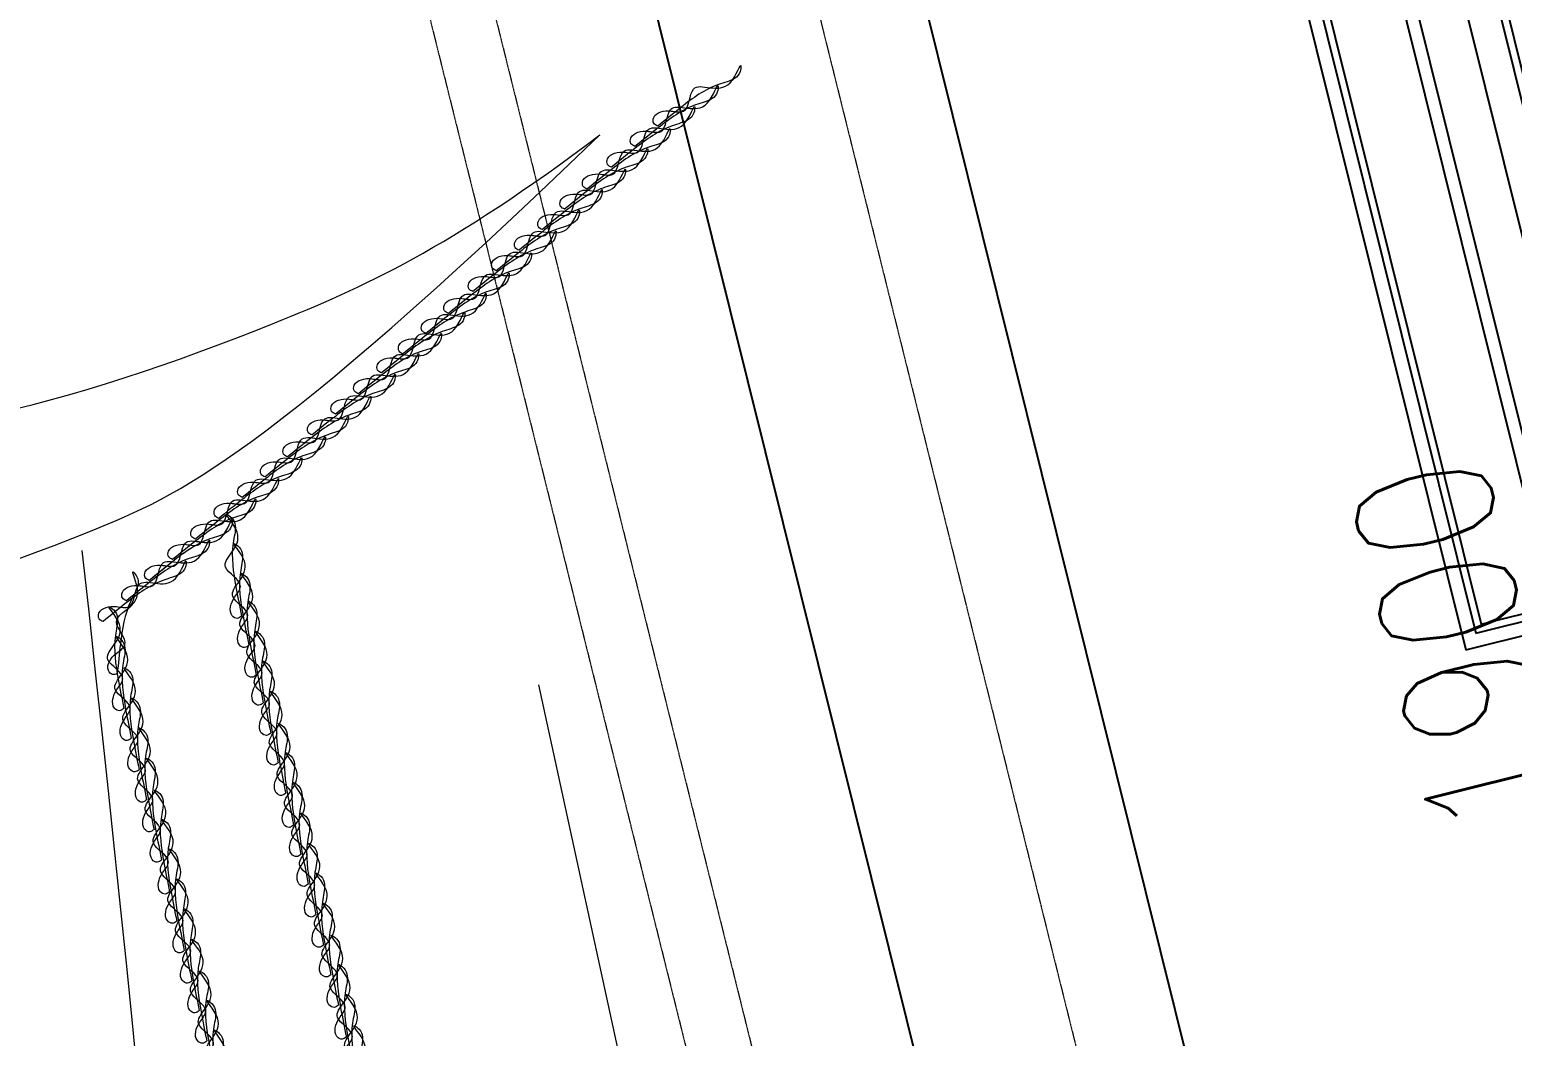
# Model space of a CAD drawing. Header units: inches. Extents: x 122939 to 389145, y 29603 to 574065.
# Drawn here: x 353814.5 to 354283.7, y 510249.8 to 510568.4 of the extents above; entities that cross this region are included whole.
import ezdxf

# ---------------------------------------------------------------- set-up
doc = ezdxf.new("R2010")
doc.units = ezdxf.units.IN
doc.header["$MEASUREMENT"] = 0
doc.linetypes.add('HIDDEN', pattern=[0.375, 0.25, -0.125])
for name, color, linetype, lineweight in [('A-Dim-ID', 9, 'Continuous', 20), ('Fabric', 253, 'Continuous', 0), ('GRC', 41, 'Continuous', 0)]:
    doc.layers.add(name, color=color, linetype=linetype, lineweight=lineweight)
for name, color, linetype in [('A-WALL', 7, 'Continuous'), ('FURNITURE', 252, 'Continuous'), ('gypsum', 31, 'Continuous')]:
    doc.layers.add(name, color=color, linetype=linetype)
doc.styles.add('ST9', font='romans.shx', dxfattribs={"width": 0.8})
doc.dimstyles.new('DIM-20', dxfattribs={"dimscale": 1000, "dimtxt": 0.044, "dimasz": 0.035, "dimexe": 0.022, "dimexo": 0.022, "dimgap": 0.022, "dimtad": 1, "dimdec": 0, "dimzin": 0, "dimdsep": 46, "dimtxsty": 'ST9', "dimblk1": 'ARCHTICK', "dimblk2": 'ARCHTICK', "dimsah": 1, "dimcen": 0.088, "dimdle": 0.04, "dimclrd": 256, "dimclre": 256, "dimclrt": 3, "dimadec": 0, "dimazin": 0, "dimtfac": 1, "dimtdec": 0, "dimtix": 1, "dimtofl": 0, "dimtmove": 1, "dimatfit": 3, "dimldrblk": 'CLOSED', "dimfxl": 1, "dimtolj": 1, "dimtzin": 0, "dimarcsym": 0})

# ---------------------------------------------------------------- blocks, each defined once
blk = doc.blocks.new('win1')
at = {"color": 252, "linetype": 'HIDDEN', "ltscale": 0.5, "elevation": 0}
for points in [[(0, 2848.83), (1150, 2848.83), (1150, -101.17), (0, -101.17)], [(99.59, 2298.59), (1050.41, 2298.59), (1050.41, 398.59), (99.59, 398.59)], [(119.84, 2278.34), (1030.16, 2278.34), (1030.16, 418.83), (119.84, 418.83)]]:
    blk.add_lwpolyline(points, close=True, dxfattribs=at)
blk.add_lwpolyline([(50, 2798.83), (1100, 2798.83), (1100, -101.17), (50, -101.17), (50, 2798.83), (1100, 2798.83), (1100, -101.17)], dxfattribs=at)
blk = doc.blocks.new('EMBRASSE 2')
at = {"layer": 'FURNITURE', "color": 40, "lineweight": 0, "ltscale": 1000}
for points in [[(5141.31, -9162.31, 0), (5149.86, -9158.36, 0), (5163.11, -9154.2, 0), (5165.98, -9154, 0), (5170.75, -9151.91, 0), (5171.45, -9150.21, 0), (5166.81, -9154.59, 0), (5155.09, -9153.72, 0), (5150.34, -9159.73, 0), (5146.59, -9158.75, 0), (5143.31, -9158.22, 0), (5140.71, -9159.4, 0), (5140.29, -9161.18, 0), (5141.31, -9162.31, 0)], [(5149.87, -9157.81, 0), (5158.42, -9153.85, 0), (5171.67, -9149.69, 0), (5174.54, -9149.5, 0), (5179.31, -9147.4, 0), (5180.01, -9145.71, 0), (5175.38, -9150.08, 0), (5163.66, -9149.21, 0), (5158.91, -9155.22, 0), (5155.15, -9154.24, 0), (5151.87, -9153.71, 0), (5149.27, -9154.89, 0), (5148.85, -9156.67, 0), (5149.87, -9157.81, 0)], [(5132.54, -9166.94, 0), (5141.09, -9162.98, 0), (5154.34, -9158.82, 0), (5157.2, -9158.63, 0), (5161.97, -9156.53, 0), (5162.68, -9154.84, 0), (5158.04, -9159.21, 0), (5146.32, -9158.34, 0), (5141.57, -9164.35, 0), (5137.82, -9163.37, 0), (5134.53, -9162.84, 0), (5131.93, -9164.02, 0), (5131.52, -9165.8, 0), (5132.54, -9166.94, 0)], [(5123.33, -9171.78, 0), (5131.88, -9167.83, 0), (5145.13, -9163.67, 0), (5148, -9163.47, 0), (5152.77, -9161.38, 0), (5153.47, -9159.68, 0), (5148.84, -9164.06, 0), (5137.12, -9163.19, 0), (5132.37, -9169.2, 0), (5128.61, -9168.22, 0), (5125.33, -9167.69, 0), (5122.73, -9168.86, 0), (5122.31, -9170.64, 0), (5123.33, -9171.78, 0)], [(5114.91, -9176.22, 0), (5123.46, -9172.27, 0), (5136.71, -9168.1, 0), (5139.57, -9167.91, 0), (5144.34, -9165.81, 0), (5145.05, -9164.12, 0), (5140.41, -9168.5, 0), (5128.69, -9167.63, 0), (5123.94, -9173.64, 0), (5120.19, -9172.66, 0), (5116.9, -9172.13, 0), (5114.3, -9173.3, 0), (5113.89, -9175.08, 0), (5114.91, -9176.22, 0)], [(5106.54, -9180.79, 0), (5115.09, -9176.84, 0), (5128.34, -9172.67, 0), (5131.21, -9172.48, 0), (5135.98, -9170.38, 0), (5136.68, -9168.69, 0), (5132.05, -9173.06, 0), (5120.33, -9172.19, 0), (5115.58, -9178.21, 0), (5111.82, -9177.22, 0), (5108.54, -9176.69, 0), (5105.94, -9177.87, 0), (5105.52, -9179.65, 0), (5106.54, -9180.79, 0)], [(5097.8, -9185.39, 0), (5106.35, -9181.44, 0), (5119.6, -9177.28, 0), (5122.47, -9177.08, 0), (5127.23, -9174.99, 0), (5127.94, -9173.29, 0), (5123.3, -9177.67, 0), (5111.58, -9176.8, 0), (5106.83, -9182.81, 0), (5103.08, -9181.83, 0), (5099.8, -9181.3, 0), (5097.2, -9182.47, 0), (5096.78, -9184.25, 0), (5097.8, -9185.39, 0)], [(5089.24, -9189.9, 0), (5097.79, -9185.95, 0), (5111.04, -9181.79, 0), (5113.91, -9181.59, 0), (5118.67, -9179.5, 0), (5119.38, -9177.8, 0), (5114.74, -9182.18, 0), (5103.02, -9181.31, 0), (5098.27, -9187.32, 0), (5094.52, -9186.34, 0), (5091.23, -9185.81, 0), (5088.64, -9186.98, 0), (5088.22, -9188.76, 0), (5089.24, -9189.9, 0)], [(5080.46, -9194.52, 0), (5089.01, -9190.57, 0), (5102.26, -9186.41, 0), (5105.13, -9186.21, 0), (5109.9, -9184.12, 0), (5110.6, -9182.42, 0), (5105.97, -9186.8, 0), (5094.25, -9185.93, 0), (5089.5, -9191.94, 0), (5085.74, -9190.96, 0), (5082.46, -9190.43, 0), (5079.86, -9191.6, 0), (5079.44, -9193.38, 0), (5080.46, -9194.52, 0)], [(5071.26, -9199.37, 0), (5079.81, -9195.42, 0), (5093.06, -9191.25, 0), (5095.93, -9191.06, 0), (5100.7, -9188.96, 0), (5101.4, -9187.27, 0), (5096.76, -9191.65, 0), (5085.04, -9190.78, 0), (5080.29, -9196.79, 0), (5076.54, -9195.81, 0), (5073.26, -9195.28, 0), (5070.66, -9196.45, 0), (5070.24, -9198.23, 0), (5071.26, -9199.37, 0)], [(5062.83, -9203.81, 0), (5071.38, -9199.86, 0), (5084.63, -9195.69, 0), (5087.5, -9195.5, 0), (5092.27, -9193.4, 0), (5092.97, -9191.71, 0), (5088.34, -9196.08, 0), (5076.62, -9195.21, 0), (5071.87, -9201.23, 0), (5068.11, -9200.24, 0), (5064.83, -9199.71, 0), (5062.23, -9200.89, 0), (5061.81, -9202.67, 0), (5062.83, -9203.81, 0)], [(5054.24, -9208.34, 0), (5062.79, -9204.38, 0), (5076.04, -9200.22, 0), (5078.91, -9200.02, 0), (5083.67, -9197.93, 0), (5084.38, -9196.23, 0), (5079.74, -9200.61, 0), (5068.02, -9199.74, 0), (5063.27, -9205.75, 0), (5059.52, -9204.77, 0), (5056.24, -9204.24, 0), (5053.64, -9205.42, 0), (5053.22, -9207.2, 0), (5054.24, -9208.34, 0)], [(5046.21, -9212.56, 0), (5054.76, -9208.61, 0), (5068.01, -9204.45, 0), (5070.88, -9204.25, 0), (5075.64, -9202.16, 0), (5076.35, -9200.46, 0), (5071.71, -9204.84, 0), (5059.99, -9203.97, 0), (5055.24, -9209.98, 0), (5051.49, -9209, 0), (5048.21, -9208.47, 0), (5045.61, -9209.64, 0), (5045.19, -9211.42, 0), (5046.21, -9212.56, 0)], [(5037.47, -9217.17, 0), (5046.02, -9213.21, 0), (5059.27, -9209.05, 0), (5062.13, -9208.86, 0), (5066.9, -9206.76, 0), (5067.61, -9205.07, 0), (5062.97, -9209.44, 0), (5051.25, -9208.57, 0), (5046.5, -9214.58, 0), (5042.75, -9213.6, 0), (5039.46, -9213.07, 0), (5036.86, -9214.25, 0), (5036.45, -9216.03, 0), (5037.47, -9217.17, 0)], [(5028.91, -9221.68, 0), (5037.46, -9217.72, 0), (5050.71, -9213.56, 0), (5053.57, -9213.37, 0), (5058.34, -9211.27, 0), (5059.05, -9209.58, 0), (5054.41, -9213.95, 0), (5042.69, -9213.08, 0), (5037.94, -9219.09, 0), (5034.19, -9218.11, 0), (5030.9, -9217.58, 0), (5028.3, -9218.76, 0), (5027.89, -9220.54, 0), (5028.91, -9221.68, 0)], [(5020.13, -9226.3, 0), (5028.68, -9222.34, 0), (5041.93, -9218.18, 0), (5044.8, -9217.99, 0), (5049.57, -9215.89, 0), (5050.27, -9214.2, 0), (5045.63, -9218.57, 0), (5033.91, -9217.7, 0), (5029.17, -9223.71, 0), (5025.41, -9222.73, 0), (5022.13, -9222.2, 0), (5019.53, -9223.38, 0), (5019.11, -9225.16, 0), (5020.13, -9226.3, 0)], [(5010.93, -9231.15, 0), (5019.48, -9227.19, 0), (5032.73, -9223.03, 0), (5035.6, -9222.83, 0), (5040.36, -9220.74, 0), (5041.07, -9219.05, 0), (5036.43, -9223.42, 0), (5024.71, -9222.55, 0), (5019.96, -9228.56, 0), (5016.21, -9227.58, 0), (5012.92, -9227.05, 0), (5010.33, -9228.23, 0), (5009.91, -9230.01, 0), (5010.93, -9231.15, 0)], [(5002.5, -9235.58, 0), (5011.05, -9231.63, 0), (5024.3, -9227.47, 0), (5027.17, -9227.27, 0), (5031.94, -9225.18, 0), (5032.64, -9223.48, 0), (5028, -9227.86, 0), (5016.28, -9226.99, 0), (5011.53, -9233, 0), (5007.78, -9232.02, 0), (5004.5, -9231.49, 0), (5001.9, -9232.66, 0), (5001.48, -9234.44, 0), (5002.5, -9235.58, 0)], [(4993.91, -9240.11, 0), (5002.46, -9236.16, 0), (5015.71, -9231.99, 0), (5018.57, -9231.8, 0), (5023.34, -9229.7, 0), (5024.05, -9228.01, 0), (5019.41, -9232.38, 0), (5007.69, -9231.51, 0), (5002.94, -9237.53, 0), (4999.19, -9236.54, 0), (4995.9, -9236.02, 0), (4993.3, -9237.19, 0), (4992.89, -9238.97, 0), (4993.91, -9240.11, 0)], [(4985.07, -9244.76, 0), (4993.62, -9240.81, 0), (5006.87, -9236.65, 0), (5009.74, -9236.45, 0), (5014.51, -9234.36, 0), (5015.21, -9232.66, 0), (5010.58, -9237.04, 0), (4998.86, -9236.17, 0), (4994.11, -9242.18, 0), (4990.35, -9241.2, 0), (4987.07, -9240.67, 0), (4984.47, -9241.84, 0), (4984.05, -9243.62, 0), (4985.07, -9244.76, 0)], [(4976.33, -9249.37, 0), (4984.88, -9245.41, 0), (4998.13, -9241.25, 0), (5001, -9241.06, 0), (5005.76, -9238.96, 0), (5006.47, -9237.27, 0), (5001.83, -9241.64, 0), (4990.11, -9240.77, 0), (4985.36, -9246.78, 0), (4981.61, -9245.8, 0), (4978.33, -9245.27, 0), (4975.73, -9246.45, 0), (4975.31, -9248.23, 0), (4976.33, -9249.37, 0)], [(4967.77, -9253.88, 0), (4976.32, -9249.92, 0), (4989.57, -9245.76, 0), (4992.44, -9245.56, 0), (4997.2, -9243.47, 0), (4997.91, -9241.78, 0), (4993.27, -9246.15, 0), (4981.55, -9245.28, 0), (4976.8, -9251.29, 0), (4973.05, -9250.31, 0), (4969.76, -9249.78, 0), (4967.17, -9250.96, 0), (4966.75, -9252.74, 0), (4967.77, -9253.88, 0)], [(4958.99, -9258.5, 0), (4967.54, -9254.54, 0), (4980.79, -9250.38, 0), (4983.66, -9250.19, 0), (4988.43, -9248.09, 0), (4989.13, -9246.4, 0), (4984.5, -9250.77, 0), (4972.78, -9249.9, 0), (4968.03, -9255.91, 0), (4964.27, -9254.93, 0), (4960.99, -9254.4, 0), (4958.39, -9255.58, 0), (4957.97, -9257.36, 0), (4958.99, -9258.5, 0)], [(4959, -9258.5, 0), (4967.55, -9254.55, 0), (4980.8, -9250.39, 0), (4983.67, -9250.19, 0), (4988.43, -9248.1, 0), (4989.14, -9246.4, 0), (4984.5, -9250.78, 0), (4972.78, -9249.91, 0), (4968.03, -9255.92, 0), (4964.28, -9254.94, 0), (4960.99, -9254.41, 0), (4958.4, -9255.59, 0), (4957.98, -9257.37, 0), (4959, -9258.5, 0)], [(4984.63, -9276.52, 0), (4985.11, -9267.12, 0), (4987.6, -9253.46, 0), (4988.77, -9250.83, 0), (4989.13, -9245.63, 0), (4987.96, -9244.22, 0), (4989.67, -9250.36, 0), (4983.44, -9260.33, 0), (4986.55, -9267.33, 0), (4983.93, -9270.19, 0), (4981.93, -9272.85, 0), (4981.76, -9275.7, 0), (4983.14, -9276.9, 0), (4984.63, -9276.52, 0)], [(4950.44, -9263.01, 0), (4958.99, -9259.06, 0), (4972.24, -9254.9, 0), (4975.1, -9254.7, 0), (4979.87, -9252.61, 0), (4980.58, -9250.91, 0), (4975.94, -9255.29, 0), (4964.22, -9254.42, 0), (4959.47, -9260.43, 0), (4955.72, -9259.45, 0), (4952.43, -9258.92, 0), (4949.83, -9260.09, 0), (4949.42, -9261.87, 0), (4950.44, -9263.01, 0)], [(4942.05, -9284.68, 0), (4945.29, -9275.83, 0), (4951.69, -9263.51, 0), (4953.58, -9261.34, 0), (4955.46, -9256.48, 0), (4954.76, -9254.79, 0), (4954.58, -9261.16, 0), (4945.69, -9268.85, 0), (4946.6, -9276.46, 0), (4943.25, -9278.42, 0), (4940.56, -9280.37, 0), (4939.56, -9283.04, 0), (4940.52, -9284.6, 0), (4942.05, -9284.68, 0)], [(4941.66, -9267.63, 0), (4950.21, -9263.68, 0), (4963.46, -9259.52, 0), (4966.33, -9259.32, 0), (4971.1, -9257.23, 0), (4971.8, -9255.53, 0), (4967.17, -9259.91, 0), (4955.45, -9259.04, 0), (4950.7, -9265.05, 0), (4946.94, -9264.07, 0), (4943.66, -9263.54, 0), (4941.06, -9264.72, 0), (4940.64, -9266.5, 0), (4941.66, -9267.63, 0)], [(4984.63, -9286.05, 0), (4985.11, -9276.64, 0), (4987.6, -9262.98, 0), (4988.77, -9260.35, 0), (4989.13, -9255.16, 0), (4987.96, -9253.74, 0), (4989.67, -9259.89, 0), (4983.44, -9269.85, 0), (4986.55, -9276.85, 0), (4983.93, -9279.72, 0), (4981.93, -9282.38, 0), (4981.76, -9285.22, 0), (4983.14, -9286.42, 0), (4984.63, -9286.05, 0)], [(4941.42, -9295.9, 0), (4941.91, -9286.5, 0), (4944.4, -9272.83, 0), (4945.56, -9270.21, 0), (4945.93, -9265.01, 0), (4944.76, -9263.6, 0), (4946.47, -9269.74, 0), (4940.24, -9279.71, 0), (4943.34, -9286.71, 0), (4940.73, -9289.57, 0), (4938.73, -9292.23, 0), (4938.56, -9295.08, 0), (4939.94, -9296.28, 0), (4941.42, -9295.9, 0)], [(4984.63, -9295.76, 0), (4985.11, -9286.36, 0), (4987.6, -9272.69, 0), (4988.77, -9270.07, 0), (4989.13, -9264.87, 0), (4987.96, -9263.46, 0), (4989.67, -9269.6, 0), (4983.44, -9279.56, 0), (4986.55, -9286.57, 0), (4983.93, -9289.43, 0), (4981.93, -9292.09, 0), (4981.76, -9294.94, 0), (4983.14, -9296.13, 0), (4984.63, -9295.76, 0)], [(4941.42, -9305.62, 0), (4941.91, -9296.21, 0), (4944.4, -9282.55, 0), (4945.56, -9279.92, 0), (4945.93, -9274.73, 0), (4944.76, -9273.31, 0), (4946.47, -9279.45, 0), (4940.24, -9289.42, 0), (4943.34, -9296.42, 0), (4940.73, -9299.29, 0), (4938.73, -9301.95, 0), (4938.56, -9304.79, 0), (4939.94, -9305.99, 0), (4941.42, -9305.62, 0)], [(4984.63, -9304.84, 0), (4985.11, -9295.43, 0), (4987.6, -9281.77, 0), (4988.77, -9279.14, 0), (4989.13, -9273.95, 0), (4987.96, -9272.53, 0), (4989.67, -9278.67, 0), (4983.44, -9288.64, 0), (4986.55, -9295.64, 0), (4983.93, -9298.51, 0), (4981.93, -9301.16, 0), (4981.76, -9304.01, 0), (4983.14, -9305.21, 0), (4984.63, -9304.84, 0)], [(4941.42, -9315.84, 0), (4941.91, -9306.43, 0), (4944.4, -9292.77, 0), (4945.56, -9290.14, 0), (4945.93, -9284.95, 0), (4944.76, -9283.53, 0), (4946.47, -9289.67, 0), (4940.24, -9299.64, 0), (4943.34, -9306.64, 0), (4940.73, -9309.5, 0), (4938.73, -9312.16, 0), (4938.56, -9315.01, 0), (4939.94, -9316.21, 0), (4941.42, -9315.84, 0)], [(4984.63, -9314.72, 0), (4985.11, -9305.31, 0), (4987.6, -9291.65, 0), (4988.77, -9289.02, 0), (4989.13, -9283.83, 0), (4987.96, -9282.41, 0), (4989.67, -9288.55, 0), (4983.44, -9298.52, 0), (4986.55, -9305.52, 0), (4983.93, -9308.39, 0), (4981.93, -9311.05, 0), (4981.76, -9313.89, 0), (4983.14, -9315.09, 0), (4984.63, -9314.72, 0)], [(4941.42, -9325.72, 0), (4941.91, -9316.31, 0), (4944.4, -9302.65, 0), (4945.56, -9300.02, 0), (4945.93, -9294.83, 0), (4944.76, -9293.41, 0), (4946.47, -9299.55, 0), (4940.24, -9309.52, 0), (4943.34, -9316.52, 0), (4940.73, -9319.39, 0), (4938.73, -9322.05, 0), (4938.56, -9324.89, 0), (4939.94, -9326.09, 0), (4941.42, -9325.72, 0)], [(4984.63, -9324.39, 0), (4985.11, -9314.99, 0), (4987.6, -9301.32, 0), (4988.77, -9298.7, 0), (4989.13, -9293.5, 0), (4987.96, -9292.09, 0), (4989.67, -9298.23, 0), (4983.44, -9308.19, 0), (4986.55, -9315.2, 0), (4983.93, -9318.06, 0), (4981.93, -9320.72, 0), (4981.76, -9323.57, 0), (4983.14, -9324.77, 0), (4984.63, -9324.39, 0)], [(4941.42, -9335.39, 0), (4941.91, -9325.99, 0), (4944.4, -9312.32, 0), (4945.56, -9309.7, 0), (4945.93, -9304.5, 0), (4944.76, -9303.09, 0), (4946.47, -9309.23, 0), (4940.24, -9319.19, 0), (4943.34, -9326.2, 0), (4940.73, -9329.06, 0), (4938.73, -9331.72, 0), (4938.56, -9334.57, 0), (4939.94, -9335.77, 0), (4941.42, -9335.39, 0)], [(4984.63, -9334.31, 0), (4985.11, -9324.9, 0), (4987.6, -9311.24, 0), (4988.77, -9308.61, 0), (4989.13, -9303.42, 0), (4987.96, -9302.01, 0), (4989.67, -9308.15, 0), (4983.44, -9318.11, 0), (4986.55, -9325.12, 0), (4983.93, -9327.98, 0), (4981.93, -9330.64, 0), (4981.76, -9333.49, 0), (4983.14, -9334.68, 0), (4984.63, -9334.31, 0)], [(4941.42, -9345.31, 0), (4941.91, -9335.9, 0), (4944.4, -9322.24, 0), (4945.56, -9319.61, 0), (4945.93, -9314.42, 0), (4944.76, -9313.01, 0), (4946.47, -9319.15, 0), (4940.24, -9329.11, 0), (4943.34, -9336.12, 0), (4940.73, -9338.98, 0), (4938.73, -9341.64, 0), (4938.56, -9344.49, 0), (4939.94, -9345.68, 0), (4941.42, -9345.31, 0)], [(4984.63, -9344.71, 0), (4985.11, -9335.31, 0), (4987.6, -9321.64, 0), (4988.77, -9319.02, 0), (4989.13, -9313.82, 0), (4987.96, -9312.41, 0), (4989.67, -9318.55, 0), (4983.44, -9328.51, 0), (4986.55, -9335.52, 0), (4983.93, -9338.38, 0), (4981.93, -9341.04, 0), (4981.76, -9343.89, 0), (4983.14, -9345.09, 0), (4984.63, -9344.71, 0)], [(4941.42, -9355.71, 0), (4941.91, -9346.31, 0), (4944.4, -9332.64, 0), (4945.56, -9330.02, 0), (4945.93, -9324.82, 0), (4944.76, -9323.41, 0), (4946.47, -9329.55, 0), (4940.24, -9339.51, 0), (4943.34, -9346.52, 0), (4940.73, -9349.38, 0), (4938.73, -9352.04, 0), (4938.56, -9354.89, 0), (4939.94, -9356.08, 0), (4941.42, -9355.71, 0)], [(4984.63, -9354.24, 0), (4985.11, -9344.83, 0), (4987.6, -9331.17, 0), (4988.77, -9328.54, 0), (4989.13, -9323.35, 0), (4987.96, -9321.93, 0), (4989.67, -9328.07, 0), (4983.44, -9338.04, 0), (4986.55, -9345.04, 0), (4983.93, -9347.91, 0), (4981.93, -9350.56, 0), (4981.76, -9353.41, 0), (4983.14, -9354.61, 0), (4984.63, -9354.24, 0)], [(4984.63, -9363.95, 0), (4985.11, -9354.54, 0), (4987.6, -9340.88, 0), (4988.77, -9338.25, 0), (4989.13, -9333.06, 0), (4987.96, -9331.65, 0), (4989.67, -9337.79, 0), (4983.44, -9347.75, 0), (4986.55, -9354.75, 0), (4983.93, -9357.62, 0), (4981.93, -9360.28, 0), (4981.76, -9363.12, 0), (4983.14, -9364.32, 0), (4984.63, -9363.95, 0)], [(4941.42, -9365.24, 0), (4941.91, -9355.83, 0), (4944.4, -9342.17, 0), (4945.56, -9339.54, 0), (4945.93, -9334.35, 0), (4944.76, -9332.93, 0), (4946.47, -9339.07, 0), (4940.24, -9349.04, 0), (4943.34, -9356.04, 0), (4940.73, -9358.9, 0), (4938.73, -9361.56, 0), (4938.56, -9364.41, 0), (4939.94, -9365.61, 0), (4941.42, -9365.24, 0)], [(4984.63, -9373.94, 0), (4985.11, -9364.53, 0), (4987.6, -9350.87, 0), (4988.77, -9348.24, 0), (4989.13, -9343.04, 0), (4987.96, -9341.63, 0), (4989.67, -9347.77, 0), (4983.44, -9357.74, 0), (4986.55, -9364.74, 0), (4983.93, -9367.6, 0), (4981.93, -9370.26, 0), (4981.76, -9373.11, 0), (4983.14, -9374.31, 0), (4984.63, -9373.94, 0)], [(4941.46, -9374.9, 0), (4941.95, -9365.49, 0), (4944.44, -9351.83, 0), (4945.6, -9349.2, 0), (4945.97, -9344.01, 0), (4944.8, -9342.59, 0), (4946.51, -9348.73, 0), (4940.28, -9358.7, 0), (4943.38, -9365.7, 0), (4940.77, -9368.57, 0), (4938.77, -9371.23, 0), (4938.6, -9374.07, 0), (4939.98, -9375.27, 0), (4941.46, -9374.9, 0)], [(4984.63, -9383.82, 0), (4985.11, -9374.41, 0), (4987.6, -9360.75, 0), (4988.77, -9358.12, 0), (4989.13, -9352.92, 0), (4987.96, -9351.51, 0), (4989.67, -9357.65, 0), (4983.44, -9367.62, 0), (4986.55, -9374.62, 0), (4983.93, -9377.48, 0), (4981.93, -9380.14, 0), (4981.76, -9382.99, 0), (4983.14, -9384.19, 0), (4984.63, -9383.82, 0)], [(4941.46, -9384.78, 0), (4941.95, -9375.37, 0), (4944.44, -9361.71, 0), (4945.6, -9359.08, 0), (4945.97, -9353.89, 0), (4944.8, -9352.47, 0), (4946.51, -9358.62, 0), (4940.28, -9368.58, 0), (4943.38, -9375.58, 0), (4940.77, -9378.45, 0), (4938.77, -9381.11, 0), (4938.6, -9383.95, 0), (4939.98, -9385.15, 0), (4941.46, -9384.78, 0)], [(4941.46, -9394.46, 0), (4941.95, -9385.05, 0), (4944.44, -9371.39, 0), (4945.6, -9368.76, 0), (4945.97, -9363.56, 0), (4944.8, -9362.15, 0), (4946.51, -9368.29, 0), (4940.28, -9378.26, 0), (4943.38, -9385.26, 0), (4940.77, -9388.12, 0), (4938.77, -9390.78, 0), (4938.6, -9393.63, 0), (4939.98, -9394.83, 0), (4941.46, -9394.46, 0)], [(4984.63, -9393.49, 0), (4985.11, -9384.09, 0), (4987.6, -9370.42, 0), (4988.77, -9367.8, 0), (4989.13, -9362.6, 0), (4987.96, -9361.19, 0), (4989.67, -9367.33, 0), (4983.44, -9377.29, 0), (4986.55, -9384.3, 0), (4983.93, -9387.16, 0), (4981.93, -9389.82, 0), (4981.76, -9392.67, 0), (4983.14, -9393.86, 0), (4984.63, -9393.49, 0)], [(4941.46, -9404.37, 0), (4941.95, -9394.97, 0), (4944.44, -9381.3, 0), (4945.6, -9378.68, 0), (4945.97, -9373.48, 0), (4944.8, -9372.07, 0), (4946.51, -9378.21, 0), (4940.28, -9388.17, 0), (4943.38, -9395.18, 0), (4940.77, -9398.04, 0), (4938.77, -9400.7, 0), (4938.6, -9403.55, 0), (4939.98, -9404.75, 0), (4941.46, -9404.37, 0)], [(4984.63, -9403.41, 0), (4985.11, -9394, 0), (4987.6, -9380.34, 0), (4988.77, -9377.71, 0), (4989.13, -9372.52, 0), (4987.96, -9371.1, 0), (4989.67, -9377.25, 0), (4983.44, -9387.21, 0), (4986.55, -9394.21, 0), (4983.93, -9397.08, 0), (4981.93, -9399.74, 0), (4981.76, -9402.58, 0), (4983.14, -9403.78, 0), (4984.63, -9403.41, 0)], [(4941.46, -9414.77, 0), (4941.95, -9405.37, 0), (4944.44, -9391.7, 0), (4945.6, -9389.08, 0), (4945.97, -9383.88, 0), (4944.8, -9382.47, 0), (4946.51, -9388.61, 0), (4940.28, -9398.57, 0), (4943.38, -9405.58, 0), (4940.77, -9408.44, 0), (4938.77, -9411.1, 0), (4938.6, -9413.95, 0), (4939.98, -9415.15, 0), (4941.46, -9414.77, 0)], [(4984.63, -9413.81, 0), (4985.11, -9404.4, 0), (4987.6, -9390.74, 0), (4988.77, -9388.11, 0), (4989.13, -9382.92, 0), (4987.96, -9381.51, 0), (4989.67, -9387.65, 0), (4983.44, -9397.61, 0), (4986.55, -9404.62, 0), (4983.93, -9407.48, 0), (4981.93, -9410.14, 0), (4981.76, -9412.99, 0), (4983.14, -9414.18, 0), (4984.63, -9413.81, 0)], [(4941.46, -9424.3, 0), (4941.95, -9414.89, 0), (4944.44, -9401.23, 0), (4945.6, -9398.6, 0), (4945.97, -9393.41, 0), (4944.8, -9391.99, 0), (4946.51, -9398.13, 0), (4940.28, -9408.1, 0), (4943.38, -9415.1, 0), (4940.77, -9417.97, 0), (4938.77, -9420.63, 0), (4938.6, -9423.47, 0), (4939.98, -9424.67, 0), (4941.46, -9424.3, 0)], [(4984.63, -9423.34, 0), (4985.11, -9413.93, 0), (4987.6, -9400.27, 0), (4988.77, -9397.64, 0), (4989.13, -9392.44, 0), (4987.96, -9391.03, 0), (4989.67, -9397.17, 0), (4983.44, -9407.14, 0), (4986.55, -9414.14, 0), (4983.93, -9417, 0), (4981.93, -9419.66, 0), (4981.76, -9422.51, 0), (4983.14, -9423.71, 0), (4984.63, -9423.34, 0)], [(4941.46, -9434.01, 0), (4941.95, -9424.61, 0), (4944.44, -9410.94, 0), (4945.6, -9408.32, 0), (4945.97, -9403.12, 0), (4944.8, -9401.71, 0), (4946.51, -9407.85, 0), (4940.28, -9417.81, 0), (4943.38, -9424.82, 0), (4940.77, -9427.68, 0), (4938.77, -9430.34, 0), (4938.6, -9433.19, 0), (4939.98, -9434.38, 0), (4941.46, -9434.01, 0)], [(4984.63, -9433.05, 0), (4985.11, -9423.64, 0), (4987.6, -9409.98, 0), (4988.77, -9407.35, 0), (4989.13, -9402.16, 0), (4987.96, -9400.74, 0), (4989.67, -9406.89, 0), (4983.44, -9416.85, 0), (4986.55, -9423.85, 0), (4983.93, -9426.72, 0), (4981.93, -9429.38, 0), (4981.76, -9432.22, 0), (4983.14, -9433.42, 0), (4984.63, -9433.05, 0)], [(4984.63, -9443.27, 0), (4985.11, -9433.86, 0), (4987.6, -9420.2, 0), (4988.77, -9417.57, 0), (4989.13, -9412.38, 0), (4987.96, -9410.96, 0), (4989.67, -9417.1, 0), (4983.44, -9427.07, 0), (4986.55, -9434.07, 0), (4983.93, -9436.94, 0), (4981.93, -9439.6, 0), (4981.76, -9442.44, 0), (4983.14, -9443.64, 0), (4984.63, -9443.27, 0)]]:
    blk.add_spline(points, degree=3, dxfattribs=at)
blk = doc.blocks.new('curtain')
at = {"layer": 'Fabric', "lineweight": 0, "elevation": 0}
blk.add_lwpolyline([(1282.8, 74.31), (1312.16, 1056.93)], dxfattribs=at)
at = {"layer": 'Fabric', "lineweight": 0}
for points, knots in [([(99.48, 2829.2, 0), (272.57, 2118.15, 0), (390.15, 1765.72, 0), (753.43, 1301.73, 0), (973.76, 1125.49, 0), (1143.24, 1129.53, 0), (1245.84, 1147.84, 0), (1372.97, 1221.2, 0)], [393.476934, 393.476934, 393.476934, 393.476934, 756.841523, 881.937441, 1071.680382, 1208.200709, 1265.355331, 1265.355331, 1265.355331, 1265.355331]), ([(110.11, 2805.77, 0), (297.72, 2232.85, 0), (459.15, 1787.61, 0), (825.44, 1351.53, 0), (1045.76, 1175.3, 0), (1215.44, 1179.34, 0), (1318.3, 1197.72, 0), (1372.97, 1221.2, 0), (1372.97, 1221.2, 0), (1372.97, 1221.2, 0), (1372.97, 1221.2, 0)], [348.612572, 348.612572, 348.612572, 348.612572, 756.841523, 881.937441, 1071.680382, 1208.200709, 1265.782785, 1265.782785, 1265.782785, 1265.786307, 1265.786307, 1265.786307, 1265.786307]), ([(1182.12, 1133.1, 0), (1126.74, 717.27, 0), (1076.06, 481.52, 0), (1015.73, 80.56, 0), (1036.93, 79.41, 0), (1116.18, 78.72, 0), (1188.73, 79.13, 0), (1254.27, 79.76, 0), (1284.45, 75.73, 0), (1281.05, 65.15, 0), (1243.45, 55.23, 0), (1203.33, 49.23, 0), (1158.62, 36.13, 0), (1185.2, 21.61, 0), (1250.84, 11.83, 0), (1313.23, 6.09, 0), (1357.77, 3.09, 0)], [209.258227, 209.258227, 209.258227, 209.258227, 1067.803273, 1090.343366, 1101.041024, 1124.788132, 1253.632328, 1281.505184, 1291.97919, 1296.93529, 1312.115972, 1346.838143, 1377.534104, 1387.5713, 1425.177123, 1520.355421, 1520.355421, 1520.355421, 1520.355421])]:
    blk.add_open_spline(points, degree=3, knots=knots, dxfattribs=at)
at = {"layer": 'GRC', "color": 1, "lineweight": 0}
blk.add_blockref('EMBRASSE 2', (-3758.47, 10377.25, 0), dxfattribs=at)
blk = doc.blocks.new('_ARCHTICK')
at = {"color": 0, "linetype": 'ByBlock', "const_width": 0.15}
blk.add_lwpolyline([(-0.5, -0.5), (0.5, 0.5)], dxfattribs=at)
blk = doc.blocks.new('*D166')
at = {"layer": 'A-Dim-ID', "lineweight": -2, "transparency": 16777216}
for p, q in [((354373.31, 511326.95), (354113.61, 511262.33)), ((354125.3, 511306.46), (354603.39, 509384.88)), ((354579.06, 509420.05), (354572.38, 509418.38))]:
    blk.add_line(p, q, dxfattribs=at)
at = {"layer": 'Defpoints', "color": 0, "transparency": 16777216}
for p in [(354394.66, 511332.26, 0), (354593.73, 509423.7), (354600.41, 509425.36, 0)]:
    blk.add_point(p, dxfattribs=at)
at = {"layer": 'A-Dim-ID', "lineweight": -2, "transparency": 16777216, "xscale": 35, "yscale": 35, "zscale": 35}
for p, rotation in [((354134.96, 511267.65), 103.9714232829857), ((354593.73, 509423.7), 283.9714232829857)]:
    blk.add_blockref('_ARCHTICK', p, dxfattribs=dict(at, rotation=rotation))
at = {"layer": 'A-Dim-ID', "color": 3, "transparency": 16777216, "insert": (354266.96, 510372.62), "char_height": 44, "attachment_point": 5, "rotation": 103.9714, "style": 'ST9'}
blk.add_mtext('\\A1;1900', dxfattribs=at)
blk = doc.blocks.new('_CLOSED')
at = {"color": 0, "linetype": 'ByBlock'}
for p, q in [((-1, 0.167), (0, 0)), ((-1, 0.167), (-1, -0.167)), ((0, 0), (-1, -0.167)), ((0, 0), (-1, 0))]:
    blk.add_line(p, q, dxfattribs=at)

msp = doc.modelspace()

# ---------------------------------------------------------------- linework, layer by layer
at = {"layer": 'A-WALL', "elevation": 0}
msp.add_lwpolyline([(352613.787, 511847.351), (353632.724, 512100.861), (354315.991, 509354.595), (353297.054, 509101.086)], close=True, dxfattribs=at)
at = {"layer": 'gypsum'}
msp.add_line((354367.876, 509491.163, -0.001), (353713.299, 512122.12, 0), dxfattribs=at)
at = {"layer": 'gypsum', "elevation": 0}
for points in [[(354268.923, 510372.147), (354955.637, 510543), (354548.007, 512181.396), (353861.293, 512010.542)], [(354272.084, 510377.403), (354950.381, 510546.162), (354544.845, 512176.14), (353866.548, 512007.381)], [(354273.778, 510380.219), (354947.565, 510547.856), (354543.151, 512173.323), (353869.365, 512005.687)], [(354290.655, 510408.274), (354919.509, 510564.732), (354526.274, 512145.268), (353897.42, 511988.81)], [(354293.623, 510413.209), (354914.574, 510567.701), (354523.306, 512140.333), (353902.355, 511985.842)], [(354304.57, 510431.407), (354896.376, 510578.647), (354512.359, 512122.135), (353920.553, 511974.895)], [(354312.042, 510443.828), (354883.956, 510586.119), (354504.888, 512109.715), (353932.974, 511967.423)], [(354313.775, 510446.709), (354881.074, 510587.852), (354503.154, 512106.833), (353935.855, 511965.69)]]:
    msp.add_lwpolyline(points, close=True, dxfattribs=at)

# ---------------------------------------------------------------- block references
at = {"rotation": 13.97142328298568}
msp.add_blockref('curtain', (352957.435, 509018.612, 0), dxfattribs=at)
at = {"layer": 'GRC', "rotation": 13.97142328298565}
msp.add_blockref('win1', (353224.107, 509187.187, 0), dxfattribs=at)

# ---------------------------------------------------------------- dimensions: what is measured, and where the dimension line sits
at = {"layer": 'A-Dim-ID'}
dim = msp.add_linear_dim(base=(354593.728, 509423.696, 0), p1=(354394.659, 511332.259, 0), p2=(354600.405, 509425.357, 0), angle=103.97142, dimstyle='DIM-20', dxfattribs=at)
dim.commit()
dim.dimension.update_dxf_attribs({"geometry": '*D166', "text_midpoint": (354309.654, 510383.241, 0), "dimtype": 160})

doc.saveas('drawing.dxf')
